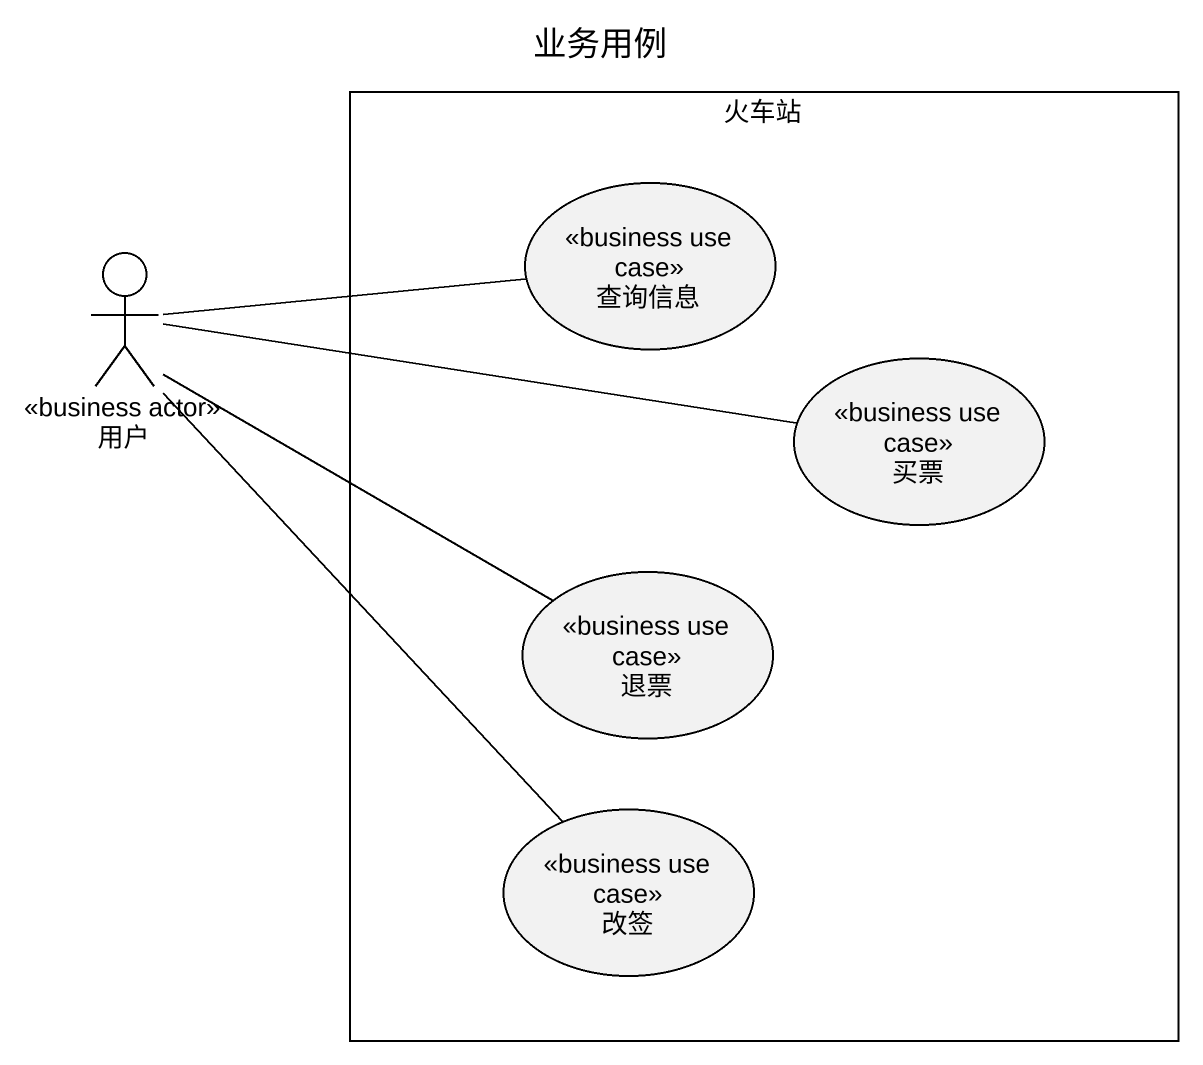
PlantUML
@startuml
title 业务用例
rectangle 火车站 {
  usecase 查询信息 <<business use case>>
  usecase 买票 <<business use case>>
  usecase 退票 <<business use case>>
  usecase 改签 <<business use case>>
}
actor 用户 <<business actor>>
用户 -right- 查询信息
用户 -right- 买票
用户 -right- 退票
用户 -- 改签
@enduml
